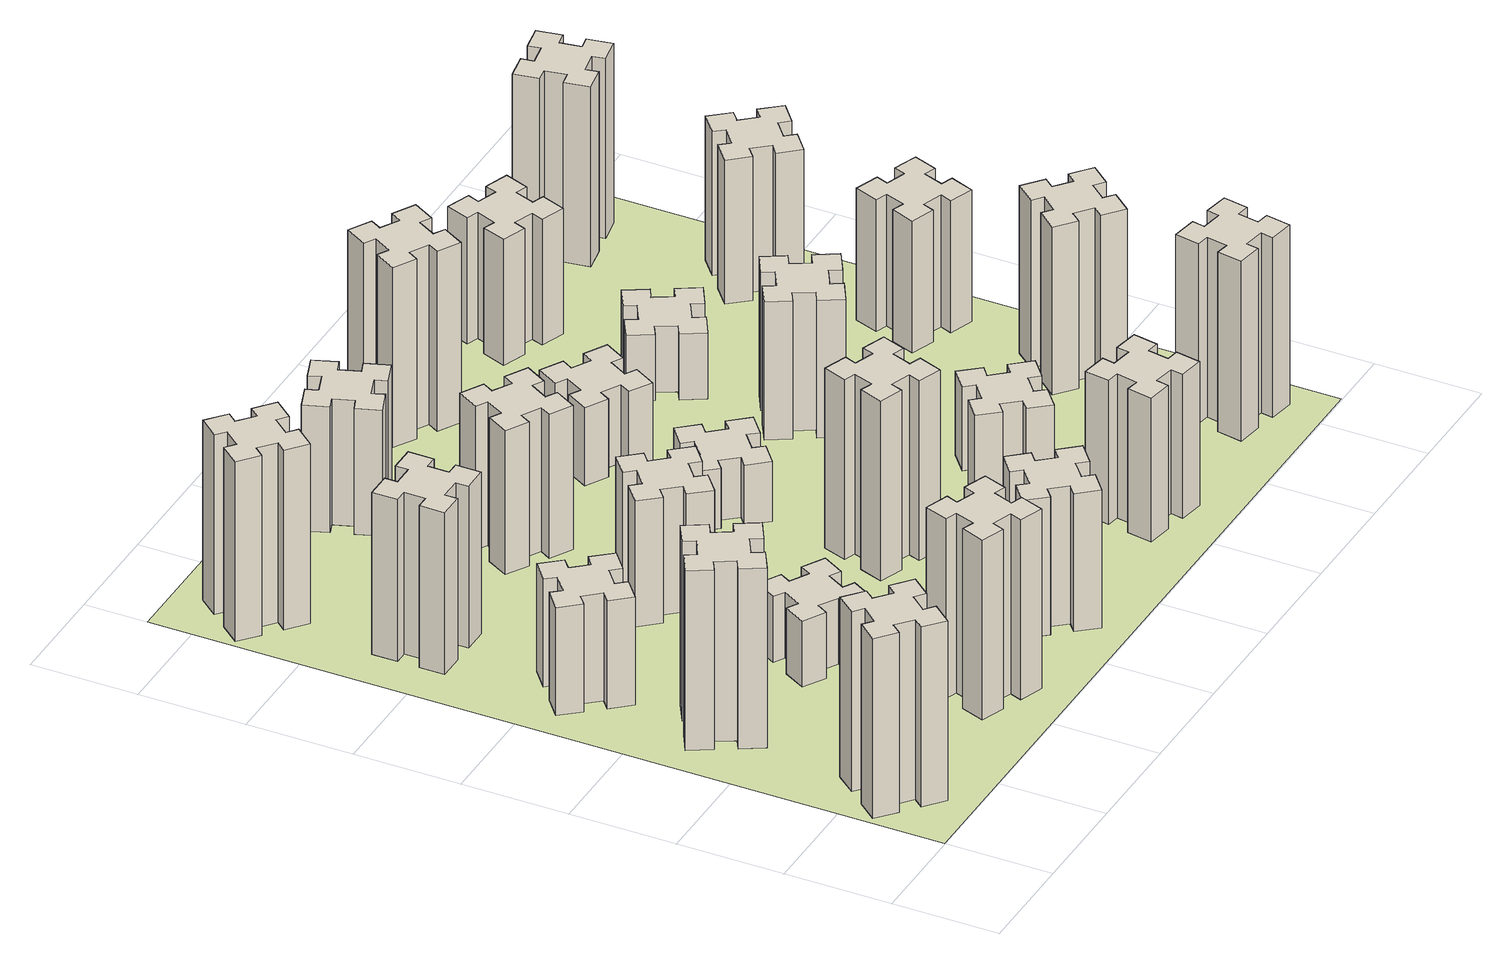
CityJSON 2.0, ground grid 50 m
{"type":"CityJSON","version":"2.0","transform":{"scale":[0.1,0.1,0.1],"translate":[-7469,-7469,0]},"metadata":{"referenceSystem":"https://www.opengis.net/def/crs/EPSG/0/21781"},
"CityObjects":{
"building1":{"type":"Building","attributes":{"class":"1000","function":"1000","usage":"1000","yearOfConstruction":2016,"roofType":"1000","measuredHeight":90,"storeysAboveGround":30,"storeysBelowGround":0},"geometry":[{"type":"Solid","lod":"1","boundaries":[[[[0,1,2,3,4,5,6,7,8,9,10,11,12,13,14,15,16,17,18,19]],[[17,16,20,21]],[[16,15,22,20]],[[15,14,23,22]],[[14,13,24,23]],[[13,12,25,24]],[[12,11,26,25]],[[11,10,27,26]],[[10,9,28,27]],[[9,8,29,28]],[[8,7,30,29]],[[7,6,31,30]],[[6,5,32,31]],[[5,4,33,32]],[[4,3,34,33]],[[3,2,35,34]],[[2,1,36,35]],[[1,0,37,36]],[[0,19,38,37]],[[19,18,39,38]],[[18,17,21,39]],[[24,25,26,27,28,29,30,31,32,33,34,35,36,37,38,39,21,20,22,23]]]]}]},
"building2":{"type":"Building","attributes":{"class":"1000","function":"1000","usage":"1000","yearOfConstruction":2016,"roofType":"1000","measuredHeight":90,"storeysAboveGround":30,"storeysBelowGround":0},"geometry":[{"type":"Solid","lod":"1","boundaries":[[[[40,41,42,43,44,45,46,47,48,49,50,51,52,53,54,55,56,57,58,59]],[[57,56,60,61]],[[56,55,62,60]],[[55,54,63,62]],[[54,53,64,63]],[[53,52,65,64]],[[52,51,66,65]],[[51,50,67,66]],[[50,49,68,67]],[[49,48,69,68]],[[48,47,70,69]],[[47,46,71,70]],[[46,45,72,71]],[[45,44,73,72]],[[44,43,74,73]],[[43,42,75,74]],[[42,41,76,75]],[[41,40,77,76]],[[40,59,78,77]],[[59,58,79,78]],[[58,57,61,79]],[[64,65,66,67,68,69,70,71,72,73,74,75,76,77,78,79,61,60,62,63]]]]}]},
"building3":{"type":"Building","attributes":{"class":"1000","function":"1000","usage":"1000","yearOfConstruction":2016,"roofType":"1000","measuredHeight":54,"storeysAboveGround":30,"storeysBelowGround":0},"geometry":[{"type":"Solid","lod":"1","boundaries":[[[[80,81,82,83,84,85,86,87,88,89,90,91,92,93,94,95,96,97,98,99]],[[97,96,100,101]],[[96,95,102,100]],[[95,94,103,102]],[[94,93,104,103]],[[93,92,105,104]],[[92,91,106,105]],[[91,90,107,106]],[[90,89,108,107]],[[89,88,109,108]],[[88,87,110,109]],[[87,86,111,110]],[[86,85,112,111]],[[85,84,113,112]],[[84,83,114,113]],[[83,82,115,114]],[[82,81,116,115]],[[81,80,117,116]],[[80,99,118,117]],[[99,98,119,118]],[[98,97,101,119]],[[104,105,106,107,108,109,110,111,112,113,114,115,116,117,118,119,101,100,102,103]]]]}]},
"building4":{"type":"Building","attributes":{"class":"1000","function":"1000","usage":"1000","yearOfConstruction":2016,"roofType":"1000","measuredHeight":81,"storeysAboveGround":30,"storeysBelowGround":0},"geometry":[{"type":"Solid","lod":"1","boundaries":[[[[120,121,122,123,124,125,126,127,128,129,130,131,132,133,134,135,136,137,138,139]],[[137,136,140,141]],[[136,135,142,140]],[[135,134,143,142]],[[134,133,144,143]],[[133,132,145,144]],[[132,131,146,145]],[[131,130,147,146]],[[130,129,148,147]],[[129,128,149,148]],[[128,127,150,149]],[[127,126,151,150]],[[126,125,152,151]],[[125,124,153,152]],[[124,123,154,153]],[[123,122,155,154]],[[122,121,156,155]],[[121,120,157,156]],[[120,139,158,157]],[[139,138,159,158]],[[138,137,141,159]],[[144,145,146,147,148,149,150,151,152,153,154,155,156,157,158,159,141,140,142,143]]]]}]},
"building5":{"type":"Building","attributes":{"class":"1000","function":"1000","usage":"1000","yearOfConstruction":2016,"roofType":"1000","measuredHeight":90,"storeysAboveGround":30,"storeysBelowGround":0},"geometry":[{"type":"Solid","lod":"1","boundaries":[[[[160,161,162,163,164,165,166,167,168,169,170,171,172,173,174,175,176,177,178,179]],[[177,176,180,181]],[[176,175,182,180]],[[175,174,183,182]],[[174,173,184,183]],[[173,172,185,184]],[[172,171,186,185]],[[171,170,187,186]],[[170,169,188,187]],[[169,168,189,188]],[[168,167,190,189]],[[167,166,191,190]],[[166,165,192,191]],[[165,164,193,192]],[[164,163,194,193]],[[163,162,195,194]],[[162,161,196,195]],[[161,160,197,196]],[[160,179,198,197]],[[179,178,199,198]],[[178,177,181,199]],[[184,185,186,187,188,189,190,191,192,193,194,195,196,197,198,199,181,180,182,183]]]]}]},
"building6":{"type":"Building","attributes":{"class":"1000","function":"1000","usage":"1000","yearOfConstruction":2016,"roofType":"1000","measuredHeight":90,"storeysAboveGround":30,"storeysBelowGround":0},"geometry":[{"type":"Solid","lod":"1","boundaries":[[[[200,201,202,203,204,205,206,207,208,209,210,211,212,213,214,215,216,217,218,219]],[[217,216,220,221]],[[216,215,222,220]],[[215,214,223,222]],[[214,213,224,223]],[[213,212,225,224]],[[212,211,226,225]],[[211,210,227,226]],[[210,209,228,227]],[[209,208,229,228]],[[208,207,230,229]],[[207,206,231,230]],[[206,205,232,231]],[[205,204,233,232]],[[204,203,234,233]],[[203,202,235,234]],[[202,201,236,235]],[[201,200,237,236]],[[200,219,238,237]],[[219,218,239,238]],[[218,217,221,239]],[[224,225,226,227,228,229,230,231,232,233,234,235,236,237,238,239,221,220,222,223]]]]}]},
"building7":{"type":"Building","attributes":{"class":"1000","function":"1000","usage":"1000","yearOfConstruction":2016,"roofType":"1000","measuredHeight":33,"storeysAboveGround":30,"storeysBelowGround":0},"geometry":[{"type":"Solid","lod":"1","boundaries":[[[[240,241,242,243,244,245,246,247,248,249,250,251,252,253,254,255,256,257,258,259]],[[257,256,260,261]],[[256,255,262,260]],[[255,254,263,262]],[[254,253,264,263]],[[253,252,265,264]],[[252,251,266,265]],[[251,250,267,266]],[[250,249,268,267]],[[249,248,269,268]],[[248,247,270,269]],[[247,246,271,270]],[[246,245,272,271]],[[245,244,273,272]],[[244,243,274,273]],[[243,242,275,274]],[[242,241,276,275]],[[241,240,277,276]],[[240,259,278,277]],[[259,258,279,278]],[[258,257,261,279]],[[264,265,266,267,268,269,270,271,272,273,274,275,276,277,278,279,261,260,262,263]]]]}]},
"building8":{"type":"Building","attributes":{"class":"1000","function":"1000","usage":"1000","yearOfConstruction":2016,"roofType":"1000","measuredHeight":63,"storeysAboveGround":30,"storeysBelowGround":0},"geometry":[{"type":"Solid","lod":"1","boundaries":[[[[280,281,282,283,284,285,286,287,288,289,290,291,292,293,294,295,296,297,298,299]],[[297,296,300,301]],[[296,295,302,300]],[[295,294,303,302]],[[294,293,304,303]],[[293,292,305,304]],[[292,291,306,305]],[[291,290,307,306]],[[290,289,308,307]],[[289,288,309,308]],[[288,287,310,309]],[[287,286,311,310]],[[286,285,312,311]],[[285,284,313,312]],[[284,283,314,313]],[[283,282,315,314]],[[282,281,316,315]],[[281,280,317,316]],[[280,299,318,317]],[[299,298,319,318]],[[298,297,301,319]],[[304,305,306,307,308,309,310,311,312,313,314,315,316,317,318,319,301,300,302,303]]]]}]},
"building9":{"type":"Building","attributes":{"class":"1000","function":"1000","usage":"1000","yearOfConstruction":2016,"roofType":"1000","measuredHeight":69,"storeysAboveGround":30,"storeysBelowGround":0},"geometry":[{"type":"Solid","lod":"1","boundaries":[[[[320,321,322,323,324,325,326,327,328,329,330,331,332,333,334,335,336,337,338,339]],[[337,336,340,341]],[[336,335,342,340]],[[335,334,343,342]],[[334,333,344,343]],[[333,332,345,344]],[[332,331,346,345]],[[331,330,347,346]],[[330,329,348,347]],[[329,328,349,348]],[[328,327,350,349]],[[327,326,351,350]],[[326,325,352,351]],[[325,324,353,352]],[[324,323,354,353]],[[323,322,355,354]],[[322,321,356,355]],[[321,320,357,356]],[[320,339,358,357]],[[339,338,359,358]],[[338,337,341,359]],[[344,345,346,347,348,349,350,351,352,353,354,355,356,357,358,359,341,340,342,343]]]]}]},
"building10":{"type":"Building","attributes":{"class":"1000","function":"1000","usage":"1000","yearOfConstruction":2016,"roofType":"1000","measuredHeight":72,"storeysAboveGround":30,"storeysBelowGround":0},"geometry":[{"type":"Solid","lod":"1","boundaries":[[[[360,361,362,363,364,365,366,367,368,369,370,371,372,373,374,375,376,377,378,379]],[[377,376,380,381]],[[376,375,382,380]],[[375,374,383,382]],[[374,373,384,383]],[[373,372,385,384]],[[372,371,386,385]],[[371,370,387,386]],[[370,369,388,387]],[[369,368,389,388]],[[368,367,390,389]],[[367,366,391,390]],[[366,365,392,391]],[[365,364,393,392]],[[364,363,394,393]],[[363,362,395,394]],[[362,361,396,395]],[[361,360,397,396]],[[360,379,398,397]],[[379,378,399,398]],[[378,377,381,399]],[[384,385,386,387,388,389,390,391,392,393,394,395,396,397,398,399,381,380,382,383]]]]}]},
"building11":{"type":"Building","attributes":{"class":"1000","function":"1000","usage":"1000","yearOfConstruction":2016,"roofType":"1000","measuredHeight":63,"storeysAboveGround":30,"storeysBelowGround":0},"geometry":[{"type":"Solid","lod":"1","boundaries":[[[[400,401,402,403,404,405,406,407,408,409,410,411,412,413,414,415,416,417,418,419]],[[417,416,420,421]],[[416,415,422,420]],[[415,414,423,422]],[[414,413,424,423]],[[413,412,425,424]],[[412,411,426,425]],[[411,410,427,426]],[[410,409,428,427]],[[409,408,429,428]],[[408,407,430,429]],[[407,406,431,430]],[[406,405,432,431]],[[405,404,433,432]],[[404,403,434,433]],[[403,402,435,434]],[[402,401,436,435]],[[401,400,437,436]],[[400,419,438,437]],[[419,418,439,438]],[[418,417,421,439]],[[424,425,426,427,428,429,430,431,432,433,434,435,436,437,438,439,421,420,422,423]]]]}]},
"building12":{"type":"Building","attributes":{"class":"1000","function":"1000","usage":"1000","yearOfConstruction":2016,"roofType":"1000","measuredHeight":90,"storeysAboveGround":30,"storeysBelowGround":0},"geometry":[{"type":"Solid","lod":"1","boundaries":[[[[440,441,442,443,444,445,446,447,448,449,450,451,452,453,454,455,456,457,458,459]],[[457,456,460,461]],[[456,455,462,460]],[[455,454,463,462]],[[454,453,464,463]],[[453,452,465,464]],[[452,451,466,465]],[[451,450,467,466]],[[450,449,468,467]],[[449,448,469,468]],[[448,447,470,469]],[[447,446,471,470]],[[446,445,472,471]],[[445,444,473,472]],[[444,443,474,473]],[[443,442,475,474]],[[442,441,476,475]],[[441,440,477,476]],[[440,459,478,477]],[[459,458,479,478]],[[458,457,461,479]],[[464,465,466,467,468,469,470,471,472,473,474,475,476,477,478,479,461,460,462,463]]]]}]},
"building13":{"type":"Building","attributes":{"class":"1000","function":"1000","usage":"1000","yearOfConstruction":2016,"roofType":"1000","measuredHeight":30,"storeysAboveGround":30,"storeysBelowGround":0},"geometry":[{"type":"Solid","lod":"1","boundaries":[[[[480,481,482,483,484,485,486,487,488,489,490,491,492,493,494,495,496,497,498,499]],[[497,496,500,501]],[[496,495,502,500]],[[495,494,503,502]],[[494,493,504,503]],[[493,492,505,504]],[[492,491,506,505]],[[491,490,507,506]],[[490,489,508,507]],[[489,488,509,508]],[[488,487,510,509]],[[487,486,511,510]],[[486,485,512,511]],[[485,484,513,512]],[[484,483,514,513]],[[483,482,515,514]],[[482,481,516,515]],[[481,480,517,516]],[[480,499,518,517]],[[499,498,519,518]],[[498,497,501,519]],[[504,505,506,507,508,509,510,511,512,513,514,515,516,517,518,519,501,500,502,503]]]]}]},
"building14":{"type":"Building","attributes":{"class":"1000","function":"1000","usage":"1000","yearOfConstruction":2016,"roofType":"1000","measuredHeight":72,"storeysAboveGround":30,"storeysBelowGround":0},"geometry":[{"type":"Solid","lod":"1","boundaries":[[[[520,521,522,523,524,525,526,527,528,529,530,531,532,533,534,535,536,537,538,539]],[[537,536,540,541]],[[536,535,542,540]],[[535,534,543,542]],[[534,533,544,543]],[[533,532,545,544]],[[532,531,546,545]],[[531,530,547,546]],[[530,529,548,547]],[[529,528,549,548]],[[528,527,550,549]],[[527,526,551,550]],[[526,525,552,551]],[[525,524,553,552]],[[524,523,554,553]],[[523,522,555,554]],[[522,521,556,555]],[[521,520,557,556]],[[520,539,558,557]],[[539,538,559,558]],[[538,537,541,559]],[[544,545,546,547,548,549,550,551,552,553,554,555,556,557,558,559,541,540,542,543]]]]}]},
"building15":{"type":"Building","attributes":{"class":"1000","function":"1000","usage":"1000","yearOfConstruction":2016,"roofType":"1000","measuredHeight":39,"storeysAboveGround":30,"storeysBelowGround":0},"geometry":[{"type":"Solid","lod":"1","boundaries":[[[[560,561,562,563,564,565,566,567,568,569,570,571,572,573,574,575,576,577,578,579]],[[577,576,580,581]],[[576,575,582,580]],[[575,574,583,582]],[[574,573,584,583]],[[573,572,585,584]],[[572,571,586,585]],[[571,570,587,586]],[[570,569,588,587]],[[569,568,589,588]],[[568,567,590,589]],[[567,566,591,590]],[[566,565,592,591]],[[565,564,593,592]],[[564,563,594,593]],[[563,562,595,594]],[[562,561,596,595]],[[561,560,597,596]],[[560,579,598,597]],[[579,578,599,598]],[[578,577,581,599]],[[584,585,586,587,588,589,590,591,592,593,594,595,596,597,598,599,581,580,582,583]]]]}]},
"building16":{"type":"Building","attributes":{"class":"1000","function":"1000","usage":"1000","yearOfConstruction":2016,"roofType":"1000","measuredHeight":90,"storeysAboveGround":30,"storeysBelowGround":0},"geometry":[{"type":"Solid","lod":"1","boundaries":[[[[600,601,602,603,604,605,606,607,608,609,610,611,612,613,614,615,616,617,618,619]],[[617,616,620,621]],[[616,615,622,620]],[[615,614,623,622]],[[614,613,624,623]],[[613,612,625,624]],[[612,611,626,625]],[[611,610,627,626]],[[610,609,628,627]],[[609,608,629,628]],[[608,607,630,629]],[[607,606,631,630]],[[606,605,632,631]],[[605,604,633,632]],[[604,603,634,633]],[[603,602,635,634]],[[602,601,636,635]],[[601,600,637,636]],[[600,619,638,637]],[[619,618,639,638]],[[618,617,621,639]],[[624,625,626,627,628,629,630,631,632,633,634,635,636,637,638,639,621,620,622,623]]]]}]},
"building17":{"type":"Building","attributes":{"class":"1000","function":"1000","usage":"1000","yearOfConstruction":2016,"roofType":"1000","measuredHeight":42,"storeysAboveGround":30,"storeysBelowGround":0},"geometry":[{"type":"Solid","lod":"1","boundaries":[[[[640,641,642,643,644,645,646,647,648,649,650,651,652,653,654,655,656,657,658,659]],[[657,656,660,661]],[[656,655,662,660]],[[655,654,663,662]],[[654,653,664,663]],[[653,652,665,664]],[[652,651,666,665]],[[651,650,667,666]],[[650,649,668,667]],[[649,648,669,668]],[[648,647,670,669]],[[647,646,671,670]],[[646,645,672,671]],[[645,644,673,672]],[[644,643,674,673]],[[643,642,675,674]],[[642,641,676,675]],[[641,640,677,676]],[[640,659,678,677]],[[659,658,679,678]],[[658,657,661,679]],[[664,665,666,667,668,669,670,671,672,673,674,675,676,677,678,679,661,660,662,663]]]]}]},
"building18":{"type":"Building","attributes":{"class":"1000","function":"1000","usage":"1000","yearOfConstruction":2016,"roofType":"1000","measuredHeight":69,"storeysAboveGround":30,"storeysBelowGround":0},"geometry":[{"type":"Solid","lod":"1","boundaries":[[[[680,681,682,683,684,685,686,687,688,689,690,691,692,693,694,695,696,697,698,699]],[[697,696,700,701]],[[696,695,702,700]],[[695,694,703,702]],[[694,693,704,703]],[[693,692,705,704]],[[692,691,706,705]],[[691,690,707,706]],[[690,689,708,707]],[[689,688,709,708]],[[688,687,710,709]],[[687,686,711,710]],[[686,685,712,711]],[[685,684,713,712]],[[684,683,714,713]],[[683,682,715,714]],[[682,681,716,715]],[[681,680,717,716]],[[680,699,718,717]],[[699,698,719,718]],[[698,697,701,719]],[[704,705,706,707,708,709,710,711,712,713,714,715,716,717,718,719,701,700,702,703]]]]}]},
"building19":{"type":"Building","attributes":{"class":"1000","function":"1000","usage":"1000","yearOfConstruction":2016,"roofType":"1000","measuredHeight":33,"storeysAboveGround":30,"storeysBelowGround":0},"geometry":[{"type":"Solid","lod":"1","boundaries":[[[[720,721,722,723,724,725,726,727,728,729,730,731,732,733,734,735,736,737,738,739]],[[737,736,740,741]],[[736,735,742,740]],[[735,734,743,742]],[[734,733,744,743]],[[733,732,745,744]],[[732,731,746,745]],[[731,730,747,746]],[[730,729,748,747]],[[729,728,749,748]],[[728,727,750,749]],[[727,726,751,750]],[[726,725,752,751]],[[725,724,753,752]],[[724,723,754,753]],[[723,722,755,754]],[[722,721,756,755]],[[721,720,757,756]],[[720,739,758,757]],[[739,738,759,758]],[[738,737,741,759]],[[744,745,746,747,748,749,750,751,752,753,754,755,756,757,758,759,741,740,742,743]]]]}]},
"building20":{"type":"Building","attributes":{"class":"1000","function":"1000","usage":"1000","yearOfConstruction":2016,"roofType":"1000","measuredHeight":90,"storeysAboveGround":30,"storeysBelowGround":0},"geometry":[{"type":"Solid","lod":"1","boundaries":[[[[760,761,762,763,764,765,766,767,768,769,770,771,772,773,774,775,776,777,778,779]],[[777,776,780,781]],[[776,775,782,780]],[[775,774,783,782]],[[774,773,784,783]],[[773,772,785,784]],[[772,771,786,785]],[[771,770,787,786]],[[770,769,788,787]],[[769,768,789,788]],[[768,767,790,789]],[[767,766,791,790]],[[766,765,792,791]],[[765,764,793,792]],[[764,763,794,793]],[[763,762,795,794]],[[762,761,796,795]],[[761,760,797,796]],[[760,779,798,797]],[[779,778,799,798]],[[778,777,781,799]],[[784,785,786,787,788,789,790,791,792,793,794,795,796,797,798,799,781,780,782,783]]]]}]},
"building21":{"type":"Building","attributes":{"class":"1000","function":"1000","usage":"1000","yearOfConstruction":2016,"roofType":"1000","measuredHeight":63,"storeysAboveGround":30,"storeysBelowGround":0},"geometry":[{"type":"Solid","lod":"1","boundaries":[[[[800,801,802,803,804,805,806,807,808,809,810,811,812,813,814,815,816,817,818,819]],[[817,816,820,821]],[[816,815,822,820]],[[815,814,823,822]],[[814,813,824,823]],[[813,812,825,824]],[[812,811,826,825]],[[811,810,827,826]],[[810,809,828,827]],[[809,808,829,828]],[[808,807,830,829]],[[807,806,831,830]],[[806,805,832,831]],[[805,804,833,832]],[[804,803,834,833]],[[803,802,835,834]],[[802,801,836,835]],[[801,800,837,836]],[[800,819,838,837]],[[819,818,839,838]],[[818,817,821,839]],[[824,825,826,827,828,829,830,831,832,833,834,835,836,837,838,839,821,820,822,823]]]]}]},
"building22":{"type":"Building","attributes":{"class":"1000","function":"1000","usage":"1000","yearOfConstruction":2016,"roofType":"1000","measuredHeight":84,"storeysAboveGround":30,"storeysBelowGround":0},"geometry":[{"type":"Solid","lod":"1","boundaries":[[[[840,841,842,843,844,845,846,847,848,849,850,851,852,853,854,855,856,857,858,859]],[[857,856,860,861]],[[856,855,862,860]],[[855,854,863,862]],[[854,853,864,863]],[[853,852,865,864]],[[852,851,866,865]],[[851,850,867,866]],[[850,849,868,867]],[[849,848,869,868]],[[848,847,870,869]],[[847,846,871,870]],[[846,845,872,871]],[[845,844,873,872]],[[844,843,874,873]],[[843,842,875,874]],[[842,841,876,875]],[[841,840,877,876]],[[840,859,878,877]],[[859,858,879,878]],[[858,857,861,879]],[[864,865,866,867,868,869,870,871,872,873,874,875,876,877,878,879,861,860,862,863]]]]}]},
"building23":{"type":"Building","attributes":{"class":"1000","function":"1000","usage":"1000","yearOfConstruction":2016,"roofType":"1000","measuredHeight":66,"storeysAboveGround":30,"storeysBelowGround":0},"geometry":[{"type":"Solid","lod":"1","boundaries":[[[[880,881,882,883,884,885,886,887,888,889,890,891,892,893,894,895,896,897,898,899]],[[897,896,900,901]],[[896,895,902,900]],[[895,894,903,902]],[[894,893,904,903]],[[893,892,905,904]],[[892,891,906,905]],[[891,890,907,906]],[[890,889,908,907]],[[889,888,909,908]],[[888,887,910,909]],[[887,886,911,910]],[[886,885,912,911]],[[885,884,913,912]],[[884,883,914,913]],[[883,882,915,914]],[[882,881,916,915]],[[881,880,917,916]],[[880,899,918,917]],[[899,898,919,918]],[[898,897,901,919]],[[904,905,906,907,908,909,910,911,912,913,914,915,916,917,918,919,901,900,902,903]]]]}]},
"building24":{"type":"Building","attributes":{"class":"1000","function":"1000","usage":"1000","yearOfConstruction":2016,"roofType":"1000","measuredHeight":72,"storeysAboveGround":30,"storeysBelowGround":0},"geometry":[{"type":"Solid","lod":"1","boundaries":[[[[920,921,922,923,924,925,926,927,928,929,930,931,932,933,934,935,936,937,938,939]],[[937,936,940,941]],[[936,935,942,940]],[[935,934,943,942]],[[934,933,944,943]],[[933,932,945,944]],[[932,931,946,945]],[[931,930,947,946]],[[930,929,948,947]],[[929,928,949,948]],[[928,927,950,949]],[[927,926,951,950]],[[926,925,952,951]],[[925,924,953,952]],[[924,923,954,953]],[[923,922,955,954]],[[922,921,956,955]],[[921,920,957,956]],[[920,939,958,957]],[[939,938,959,958]],[[938,937,941,959]],[[944,945,946,947,948,949,950,951,952,953,954,955,956,957,958,959,941,940,942,943]]]]}]},
"building25":{"type":"Building","attributes":{"class":"1000","function":"1000","usage":"1000","yearOfConstruction":2016,"roofType":"1000","measuredHeight":90,"storeysAboveGround":30,"storeysBelowGround":0},"geometry":[{"type":"Solid","lod":"1","boundaries":[[[[960,961,962,963,964,965,966,967,968,969,970,971,972,973,974,975,976,977,978,979]],[[977,976,980,981]],[[976,975,982,980]],[[975,974,983,982]],[[974,973,984,983]],[[973,972,985,984]],[[972,971,986,985]],[[971,970,987,986]],[[970,969,988,987]],[[969,968,989,988]],[[968,967,990,989]],[[967,966,991,990]],[[966,965,992,991]],[[965,964,993,992]],[[964,963,994,993]],[[963,962,995,994]],[[962,961,996,995]],[[961,960,997,996]],[[960,979,998,997]],[[979,978,999,998]],[[978,977,981,999]],[[984,985,986,987,988,989,990,991,992,993,994,995,996,997,998,999,981,980,982,983]]]]}]},
"landuse1":{"type":"LandUse","attributes":{"name":"plot1","function":"1010"},"geometry":[{"type":"MultiSurface","lod":"1","boundaries":[[[1000,1001,1002,1003]]]}]}
},
"vertices":[
[223,484,0],[159,408,0],[113,446,0],[36,354,0],[128,277,0],[166,323,0],[243,259,0],[204,213,0],[296,136,0],[373,228,0],[327,266,0],[392,343,0],[438,304,0],[515,396,0],[423,473,0],[384,427,0],[308,492,0],[346,538,0],[254,615,0],[177,523,0],[308,492,900],[346,538,900],[384,427,900],[423,473,900],[515,396,900],[438,304,900],[392,343,900],[327,266,900],[373,228,900],[296,136,900],[204,213,900],[243,259,900],[166,323,900],[128,277,900],[36,354,900],[113,446,900],[159,408,900],[223,484,900],[177,523,900],[254,615,900],
[387,1095,0],[474,1145,0],[504,1093,0],[608,1153,0],[548,1257,0],[496,1227,0],[446,1314,0],[498,1344,0],[438,1448,0],[334,1388,0],[364,1336,0],[277,1286,0],[247,1338,0],[143,1278,0],[203,1174,0],[255,1204,0],[305,1117,0],[253,1087,0],[313,983,0],[417,1043,0],[305,1117,900],[253,1087,900],[255,1204,900],[203,1174,900],[143,1278,900],[247,1338,900],[277,1286,900],[364,1336,900],[334,1388,900],[438,1448,900],[498,1344,900],[446,1314,900],[496,1227,900],[548,1257,900],[608,1153,900],[504,1093,900],[474,1145,900],[387,1095,900],[417,1043,900],[313,983,900],
[492,1888,0],[427,1964,0],[473,2003,0],[396,2095,0],[304,2018,0],[343,1972,0],[266,1907,0],[228,1953,0],[136,1876,0],[213,1784,0],[259,1823,0],[323,1746,0],[277,1708,0],[354,1616,0],[446,1693,0],[408,1739,0],[484,1803,0],[523,1757,0],[615,1834,0],[538,1926,0],[484,1803,540],[523,1757,540],[408,1739,540],[446,1693,540],[354,1616,540],[277,1708,540],[323,1746,540],[259,1823,540],[213,1784,540],[136,1876,540],[228,1953,540],[266,1907,540],[343,1972,540],[304,2018,540],[396,2095,540],[473,2003,540],[427,1964,540],[492,1888,540],[538,1926,540],[615,1834,540],
[485,2545,0],[485,2645,0],[545,2645,0],[545,2765,0],[425,2765,0],[425,2705,0],[325,2705,0],[325,2765,0],[205,2765,0],[205,2645,0],[265,2645,0],[265,2545,0],[205,2545,0],[205,2425,0],[325,2425,0],[325,2485,0],[425,2485,0],[425,2425,0],[545,2425,0],[545,2545,0],[425,2485,810],[425,2425,810],[325,2485,810],[325,2425,810],[205,2425,810],[205,2545,810],[265,2545,810],[265,2645,810],[205,2645,810],[205,2765,810],[325,2765,810],[325,2705,810],[425,2705,810],[425,2765,810],[545,2765,810],[545,2645,810],[485,2645,810],[485,2545,810],[545,2545,810],[545,2425,810],
[1029,460,0],[995,366,0],[939,387,0],[897,274,0],[1010,233,0],[1031,289,0],[1125,255,0],[1104,199,0],[1217,157,0],[1258,270,0],[1202,291,0],[1236,385,0],[1292,364,0],[1333,477,0],[1220,518,0],[1200,462,0],[1106,496,0],[1127,552,0],[1014,593,0],[973,480,0],[1106,496,900],[1127,552,900],[1200,462,900],[1220,518,900],[1333,477,900],[1292,364,900],[1236,385,900],[1202,291,900],[1258,270,900],[1217,157,900],[1104,199,900],[1125,255,900],[1031,289,900],[1010,233,900],[897,274,900],[939,387,900],[995,366,900],[1029,460,900],[973,480,900],[1014,593,900],
[384,3387,0],[308,3452,0],[346,3498,0],[254,3575,0],[177,3483,0],[223,3444,0],[159,3368,0],[113,3406,0],[36,3314,0],[128,3237,0],[166,3283,0],[243,3219,0],[204,3173,0],[296,3096,0],[373,3188,0],[327,3226,0],[392,3303,0],[438,3264,0],[515,3356,0],[423,3433,0],[392,3303,900],[438,3264,900],[327,3226,900],[373,3188,900],[296,3096,900],[204,3173,900],[243,3219,900],[166,3283,900],[128,3237,900],[36,3314,900],[113,3406,900],[159,3368,900],[223,3444,900],[177,3483,900],[254,3575,900],[346,3498,900],[308,3452,900],[384,3387,900],[423,3433,900],[515,3356,900],
[1086,1017,0],[1136,1104,0],[1188,1074,0],[1248,1178,0],[1144,1238,0],[1114,1186,0],[1027,1236,0],[1057,1288,0],[953,1348,0],[893,1244,0],[945,1214,0],[895,1127,0],[843,1157,0],[783,1053,0],[887,993,0],[917,1045,0],[1004,995,0],[974,943,0],[1078,883,0],[1138,987,0],[1004,995,330],[974,943,330],[917,1045,330],[887,993,330],[783,1053,330],[843,1157,330],[895,1127,330],[945,1214,330],[893,1244,330],[953,1348,330],[1057,1288,330],[1027,1236,330],[1114,1186,330],[1144,1238,330],[1248,1178,330],[1188,1074,330],[1136,1104,330],[1086,1017,330],[1138,987,330],[1078,883,330],
[1083,1972,0],[1006,1907,0],[968,1953,0],[876,1876,0],[953,1784,0],[999,1823,0],[1063,1746,0],[1017,1708,0],[1094,1616,0],[1186,1693,0],[1148,1739,0],[1224,1803,0],[1263,1757,0],[1355,1834,0],[1278,1926,0],[1232,1888,0],[1167,1964,0],[1213,2003,0],[1136,2095,0],[1044,2018,0],[1167,1964,630],[1213,2003,630],[1232,1888,630],[1278,1926,630],[1355,1834,630],[1263,1757,630],[1224,1803,630],[1148,1739,630],[1186,1693,630],[1094,1616,630],[1017,1708,630],[1063,1746,630],[999,1823,630],[953,1784,630],[876,1876,630],[968,1953,630],[1006,1907,630],[1083,1972,630],[1044,2018,630],[1136,2095,630],
[1639,343,0],[1703,266,0],[1657,228,0],[1734,136,0],[1826,213,0],[1788,259,0],[1864,323,0],[1903,277,0],[1995,354,0],[1918,446,0],[1872,408,0],[1807,484,0],[1853,523,0],[1776,615,0],[1684,538,0],[1723,492,0],[1646,427,0],[1608,473,0],[1516,396,0],[1593,304,0],[1646,427,690],[1608,473,690],[1723,492,690],[1684,538,690],[1776,615,690],[1853,523,690],[1807,484,690],[1872,408,690],[1918,446,690],[1995,354,690],[1903,277,690],[1864,323,690],[1788,259,690],[1826,213,690],[1734,136,690],[1657,228,690],[1703,266,690],[1639,343,690],[1593,304,690],[1516,396,690],
[1314,2666,0],[1227,2716,0],[1257,2768,0],[1153,2828,0],[1093,2724,0],[1145,2694,0],[1095,2607,0],[1043,2637,0],[983,2533,0],[1087,2473,0],[1117,2525,0],[1204,2475,0],[1174,2423,0],[1278,2363,0],[1338,2467,0],[1286,2497,0],[1336,2584,0],[1388,2554,0],[1448,2658,0],[1344,2718,0],[1336,2584,720],[1388,2554,720],[1286,2497,720],[1338,2467,720],[1278,2363,720],[1174,2423,720],[1204,2475,720],[1117,2525,720],[1087,2473,720],[983,2533,720],[1043,2637,720],[1095,2607,720],[1145,2694,720],[1093,2724,720],[1153,2828,720],[1257,2768,720],[1227,2716,720],[1314,2666,720],[1344,2718,720],[1448,2658,720],
[1125,3456,0],[1031,3422,0],[1010,3478,0],[897,3437,0],[939,3324,0],[995,3345,0],[1029,3251,0],[973,3230,0],[1014,3117,0],[1127,3159,0],[1106,3215,0],[1200,3249,0],[1220,3193,0],[1333,3234,0],[1292,3347,0],[1236,3326,0],[1202,3420,0],[1258,3440,0],[1217,3553,0],[1104,3512,0],[1202,3420,630],[1258,3440,630],[1236,3326,630],[1292,3347,630],[1333,3234,630],[1220,3193,630],[1200,3249,630],[1106,3215,630],[1127,3159,630],[1014,3117,630],[973,3230,630],[1029,3251,630],[995,3345,630],[939,3324,630],[897,3437,630],[1010,3478,630],[1031,3422,630],[1125,3456,630],[1104,3512,630],[1217,3553,630],
[1769,1300,0],[1735,1206,0],[1679,1227,0],[1637,1114,0],[1750,1073,0],[1771,1129,0],[1865,1095,0],[1844,1039,0],[1957,997,0],[1998,1110,0],[1942,1131,0],[1976,1225,0],[2032,1204,0],[2073,1317,0],[1960,1358,0],[1940,1302,0],[1846,1336,0],[1867,1392,0],[1754,1433,0],[1713,1320,0],[1846,1336,900],[1867,1392,900],[1940,1302,900],[1960,1358,900],[2073,1317,900],[2032,1204,900],[1976,1225,900],[1942,1131,900],[1998,1110,900],[1957,997,900],[1844,1039,900],[1865,1095,900],[1771,1129,900],[1750,1073,900],[1637,1114,900],[1679,1227,900],[1735,1206,900],[1769,1300,900],[1713,1320,900],[1754,1433,900],
[1972,1988,0],[1907,2064,0],[1953,2103,0],[1876,2195,0],[1784,2118,0],[1823,2072,0],[1746,2007,0],[1708,2053,0],[1616,1976,0],[1693,1884,0],[1739,1923,0],[1803,1846,0],[1757,1808,0],[1834,1716,0],[1926,1793,0],[1888,1839,0],[1964,1903,0],[2003,1857,0],[2095,1934,0],[2018,2026,0],[1964,1903,300],[2003,1857,300],[1888,1839,300],[1926,1793,300],[1834,1716,300],[1757,1808,300],[1803,1846,300],[1739,1923,300],[1693,1884,300],[1616,1976,300],[1708,2053,300],[1746,2007,300],[1823,2072,300],[1784,2118,300],[1876,2195,300],[1953,2103,300],[1907,2064,300],[1972,1988,300],[2018,2026,300],[2095,1934,300],
[2496,444,0],[2478,345,0],[2419,356,0],[2398,237,0],[2517,217,0],[2527,276,0],[2625,258,0],[2615,199,0],[2733,178,0],[2754,297,0],[2695,307,0],[2712,405,0],[2771,395,0],[2792,513,0],[2674,534,0],[2664,475,0],[2565,492,0],[2576,551,0],[2457,572,0],[2437,454,0],[2565,492,720],[2576,551,720],[2664,475,720],[2674,534,720],[2792,513,720],[2771,395,720],[2712,405,720],[2695,307,720],[2754,297,720],[2733,178,720],[2615,199,720],[2625,258,720],[2527,276,720],[2517,217,720],[2398,237,720],[2419,356,720],[2478,345,720],[2496,444,720],[2437,454,720],[2457,572,720],
[2026,2497,0],[2076,2584,0],[2128,2554,0],[2188,2658,0],[2084,2718,0],[2054,2666,0],[1967,2716,0],[1997,2768,0],[1893,2828,0],[1833,2724,0],[1885,2694,0],[1835,2607,0],[1783,2637,0],[1723,2533,0],[1827,2473,0],[1857,2525,0],[1944,2475,0],[1914,2423,0],[2018,2363,0],[2078,2467,0],[1944,2475,390],[1914,2423,390],[1857,2525,390],[1827,2473,390],[1723,2533,390],[1783,2637,390],[1835,2607,390],[1885,2694,390],[1833,2724,390],[1893,2828,390],[1997,2768,390],[1967,2716,390],[2054,2666,390],[2084,2718,390],[2188,2658,390],[2128,2554,390],[2076,2584,390],[2026,2497,390],[2078,2467,390],[2018,2363,390],
[1757,3365,0],[1844,3315,0],[1814,3263,0],[1918,3203,0],[1978,3307,0],[1926,3337,0],[1976,3424,0],[2028,3394,0],[2088,3498,0],[1984,3558,0],[1954,3506,0],[1867,3556,0],[1897,3608,0],[1793,3668,0],[1733,3564,0],[1785,3534,0],[1735,3447,0],[1683,3477,0],[1623,3373,0],[1727,3313,0],[1735,3447,900],[1683,3477,900],[1785,3534,900],[1733,3564,900],[1793,3668,900],[1897,3608,900],[1867,3556,900],[1954,3506,900],[1984,3558,900],[2088,3498,900],[2028,3394,900],[1976,3424,900],[1926,3337,900],[1978,3307,900],[1918,3203,900],[1814,3263,900],[1844,3315,900],[1757,3365,900],[1727,3313,900],[1623,3373,900],
[2563,1132,0],[2486,1067,0],[2448,1113,0],[2356,1036,0],[2433,944,0],[2479,983,0],[2543,906,0],[2497,868,0],[2574,776,0],[2666,853,0],[2628,899,0],[2704,963,0],[2743,917,0],[2835,994,0],[2758,1086,0],[2712,1048,0],[2647,1124,0],[2693,1163,0],[2616,1255,0],[2524,1178,0],[2647,1124,420],[2693,1163,420],[2712,1048,420],[2758,1086,420],[2835,994,420],[2743,917,420],[2704,963,420],[2628,899,420],[2666,853,420],[2574,776,420],[2497,868,420],[2543,906,420],[2479,983,420],[2433,944,420],[2356,1036,420],[2448,1113,420],[2486,1067,420],[2563,1132,420],[2524,1178,420],[2616,1255,420],
[2716,1967,0],[2666,2054,0],[2718,2084,0],[2658,2188,0],[2554,2128,0],[2584,2076,0],[2497,2026,0],[2467,2078,0],[2363,2018,0],[2423,1914,0],[2475,1944,0],[2525,1857,0],[2473,1827,0],[2533,1723,0],[2637,1783,0],[2607,1835,0],[2694,1885,0],[2724,1833,0],[2828,1893,0],[2768,1997,0],[2694,1885,690],[2724,1833,690],[2607,1835,690],[2637,1783,690],[2533,1723,690],[2473,1827,690],[2525,1857,690],[2475,1944,690],[2423,1914,690],[2363,2018,690],[2467,2078,690],[2497,2026,690],[2584,2076,690],[2554,2128,690],[2658,2188,690],[2718,2084,690],[2666,2054,690],[2716,1967,690],[2768,1997,690],[2828,1893,690],
[2475,2584,0],[2525,2497,0],[2473,2467,0],[2533,2363,0],[2637,2423,0],[2607,2475,0],[2694,2525,0],[2724,2473,0],[2828,2533,0],[2768,2637,0],[2716,2607,0],[2666,2694,0],[2718,2724,0],[2658,2828,0],[2554,2768,0],[2584,2716,0],[2497,2666,0],[2467,2718,0],[2363,2658,0],[2423,2554,0],[2497,2666,330],[2467,2718,330],[2584,2716,330],[2554,2768,330],[2658,2828,330],[2718,2724,330],[2666,2694,330],[2716,2607,330],[2768,2637,330],[2828,2533,330],[2724,2473,330],[2694,2525,330],[2607,2475,330],[2637,2423,330],[2533,2363,330],[2473,2467,330],[2525,2497,330],[2475,2584,330],[2423,2554,330],[2363,2658,330],
[3504,475,0],[3405,492,0],[3416,551,0],[3297,572,0],[3277,454,0],[3336,444,0],[3318,345,0],[3259,356,0],[3238,237,0],[3357,217,0],[3367,276,0],[3465,258,0],[3455,199,0],[3573,178,0],[3594,297,0],[3535,307,0],[3552,405,0],[3611,395,0],[3632,513,0],[3514,534,0],[3552,405,900],[3611,395,900],[3535,307,900],[3594,297,900],[3573,178,900],[3455,199,900],[3465,258,900],[3367,276,900],[3357,217,900],[3238,237,900],[3259,356,900],[3318,345,900],[3336,444,900],[3277,454,900],[3297,572,900],[3416,551,900],[3405,492,900],[3504,475,900],[3514,534,900],[3632,513,900],
[2682,3251,0],[2716,3345,0],[2772,3324,0],[2813,3437,0],[2700,3478,0],[2680,3422,0],[2586,3456,0],[2607,3512,0],[2494,3553,0],[2453,3440,0],[2509,3420,0],[2475,3326,0],[2419,3347,0],[2377,3234,0],[2490,3193,0],[2511,3249,0],[2605,3215,0],[2584,3159,0],[2697,3117,0],[2738,3230,0],[2605,3215,630],[2584,3159,630],[2511,3249,630],[2490,3193,630],[2377,3234,630],[2419,3347,630],[2475,3326,630],[2509,3420,630],[2453,3440,630],[2494,3553,630],[2607,3512,630],[2586,3456,630],[2680,3422,630],[2700,3478,630],[2813,3437,630],[2772,3324,630],[2716,3345,630],[2682,3251,630],[2738,3230,630],[2697,3117,630],
[3487,1006,0],[3552,1083,0],[3598,1044,0],[3675,1136,0],[3583,1213,0],[3544,1167,0],[3468,1232,0],[3506,1278,0],[3414,1355,0],[3337,1263,0],[3383,1224,0],[3319,1148,0],[3273,1186,0],[3196,1094,0],[3288,1017,0],[3326,1063,0],[3403,999,0],[3364,953,0],[3456,876,0],[3533,968,0],[3403,999,840],[3364,953,840],[3326,1063,840],[3288,1017,840],[3196,1094,840],[3273,1186,840],[3319,1148,840],[3383,1224,840],[3337,1263,840],[3414,1355,840],[3506,1278,840],[3468,1232,840],[3544,1167,840],[3583,1213,840],[3675,1136,840],[3598,1044,840],[3552,1083,840],[3487,1006,840],[3533,968,840],[3456,876,840],
[3520,1942,0],[3426,1976,0],[3447,2032,0],[3334,2073,0],[3293,1960,0],[3349,1940,0],[3315,1846,0],[3259,1867,0],[3217,1754,0],[3330,1713,0],[3351,1769,0],[3445,1735,0],[3424,1679,0],[3537,1637,0],[3578,1750,0],[3522,1771,0],[3556,1865,0],[3612,1844,0],[3653,1957,0],[3540,1998,0],[3556,1865,660],[3612,1844,660],[3522,1771,660],[3578,1750,660],[3537,1637,660],[3424,1679,660],[3445,1735,660],[3351,1769,660],[3330,1713,660],[3217,1754,660],[3259,1867,660],[3315,1846,660],[3349,1940,660],[3293,1960,660],[3334,2073,660],[3447,2032,660],[3426,1976,660],[3520,1942,660],[3540,1998,660],[3653,1957,660],
[3319,2563,0],[3383,2486,0],[3337,2448,0],[3414,2356,0],[3506,2433,0],[3468,2479,0],[3544,2543,0],[3583,2497,0],[3675,2574,0],[3598,2666,0],[3552,2628,0],[3487,2704,0],[3533,2743,0],[3456,2835,0],[3364,2758,0],[3403,2712,0],[3326,2647,0],[3288,2693,0],[3196,2616,0],[3273,2524,0],[3326,2647,720],[3288,2693,720],[3403,2712,720],[3364,2758,720],[3456,2835,720],[3533,2743,720],[3487,2704,720],[3552,2628,720],[3598,2666,720],[3675,2574,720],[3583,2497,720],[3544,2543,720],[3468,2479,720],[3506,2433,720],[3414,2356,720],[3337,2448,720],[3383,2486,720],[3319,2563,720],[3273,2524,720],[3196,2616,720],
[3218,3465,0],[3236,3367,0],[3177,3357,0],[3197,3238,0],[3316,3259,0],[3305,3318,0],[3404,3336,0],[3414,3277,0],[3532,3297,0],[3511,3416,0],[3452,3405,0],[3435,3504,0],[3494,3514,0],[3473,3632,0],[3355,3611,0],[3365,3552,0],[3267,3535,0],[3257,3594,0],[3138,3573,0],[3159,3455,0],[3267,3535,900],[3257,3594,900],[3365,3552,900],[3355,3611,900],[3473,3632,900],[3494,3514,900],[3435,3504,900],[3452,3405,900],[3511,3416,900],[3532,3297,900],[3414,3277,900],[3404,3336,900],[3305,3318,900],[3316,3259,900],[3197,3238,900],[3177,3357,900],[3236,3367,900],[3218,3465,900],[3159,3455,900],[3138,3573,900],
[5,3705,0],[3705,3705,0],[3705,5,0],[5,5,0]
]}
